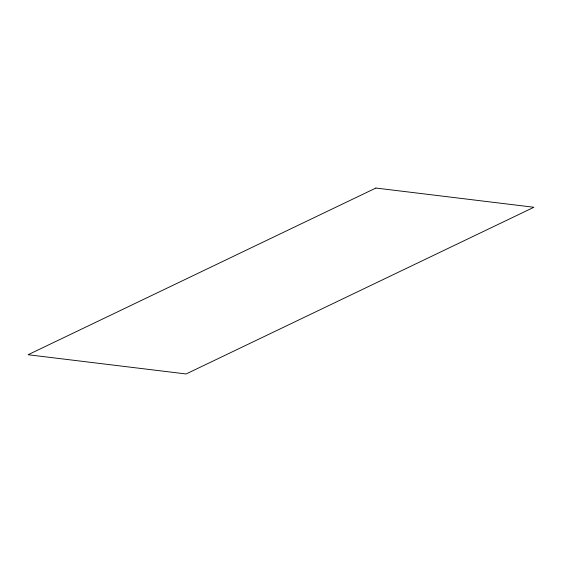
<?xml version="1.0" encoding="UTF-8"?>
<svg xmlns="http://www.w3.org/2000/svg" width="562" height="562" viewBox="0 0 562 562"><rect width="100%" height="100%" fill="white"/><g stroke="black" fill="none" stroke-linecap="round" stroke-linejoin="round"><path stroke-width="0.84" d="M375.88 188.038L28.1 354.734L186.12 373.962L533.9 207.266L375.88 188.038"/></g></svg>
